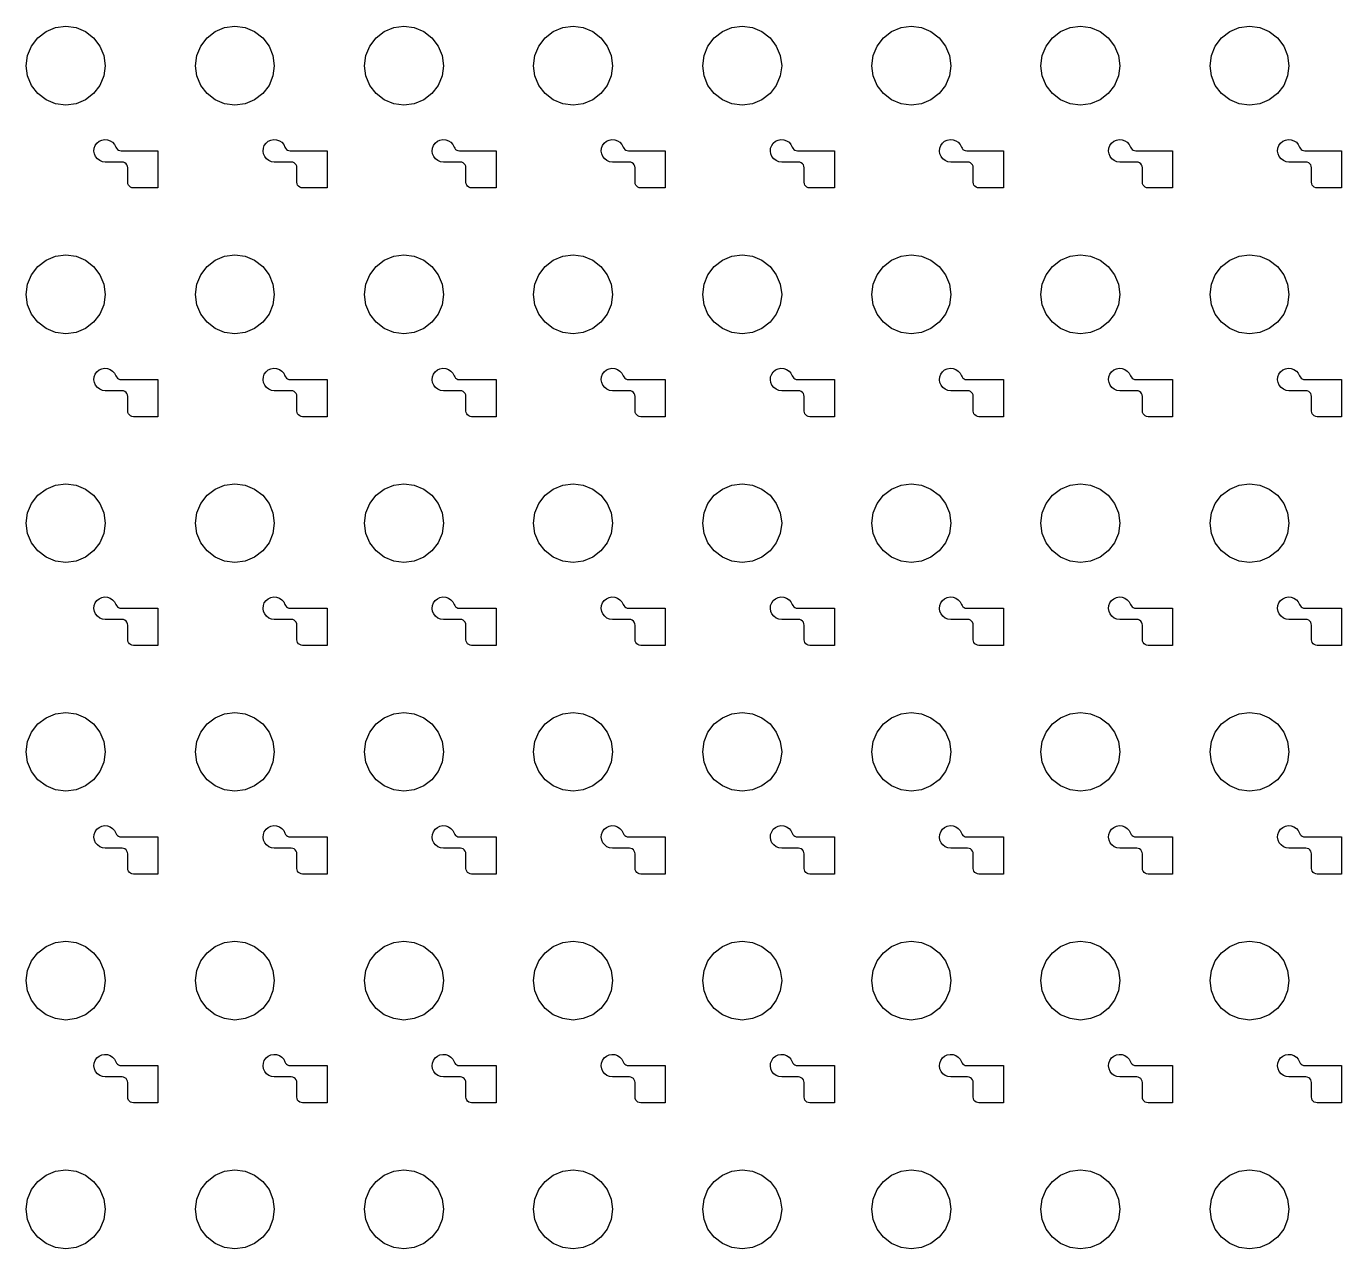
# Model space of a CAD drawing. Extents: x 11 to 212, y 11 to 212.
# Drawn here: x 65.79 to 79.52, y 97.89 to 110.65 of the extents above; entities that cross this region are included whole.
import ezdxf

# ---------------------------------------------------------------- set-up
doc = ezdxf.new("R2010")
doc.units = 0
doc.layers.add('C3', color=7, linetype='continuous')

msp = doc.modelspace()

# ---------------------------------------------------------------- linework, layer by layer
at = {"layer": 'C3'}
for points in [[(66.612, 110.241), (66.598, 110.135), (66.557, 110.035), (66.491, 109.95), (66.406, 109.885), (66.307, 109.843), (66.2, 109.829), (66.093, 109.843), (65.994, 109.885), (65.909, 109.95), (65.843, 110.035), (65.802, 110.135), (65.788, 110.241), (65.802, 110.348), (65.843, 110.447), (65.909, 110.532), (65.994, 110.598), (66.093, 110.639), (66.2, 110.653), (66.307, 110.639), (66.406, 110.598), (66.491, 110.532), (66.557, 110.447), (66.598, 110.348)], [(68.376, 110.241), (68.362, 110.135), (68.321, 110.035), (68.256, 109.95), (68.171, 109.885), (68.071, 109.843), (67.965, 109.829), (67.858, 109.843), (67.759, 109.885), (67.674, 109.95), (67.608, 110.035), (67.567, 110.135), (67.553, 110.241), (67.567, 110.348), (67.608, 110.447), (67.674, 110.532), (67.759, 110.598), (67.858, 110.639), (67.965, 110.653), (68.071, 110.639), (68.171, 110.598), (68.256, 110.532), (68.321, 110.447), (68.362, 110.348)], [(70.141, 110.241), (70.127, 110.135), (70.086, 110.035), (70.021, 109.95), (69.935, 109.885), (69.836, 109.843), (69.729, 109.829), (69.623, 109.843), (69.524, 109.885), (69.438, 109.95), (69.373, 110.035), (69.332, 110.135), (69.318, 110.241), (69.332, 110.348), (69.373, 110.447), (69.438, 110.532), (69.524, 110.598), (69.623, 110.639), (69.729, 110.653), (69.836, 110.639), (69.935, 110.598), (70.021, 110.532), (70.086, 110.447), (70.127, 110.348)], [(71.906, 110.241), (71.892, 110.135), (71.851, 110.035), (71.785, 109.95), (71.7, 109.885), (71.601, 109.843), (71.494, 109.829), (71.388, 109.843), (71.288, 109.885), (71.203, 109.95), (71.138, 110.035), (71.096, 110.135), (71.082, 110.241), (71.096, 110.348), (71.138, 110.447), (71.203, 110.532), (71.288, 110.598), (71.388, 110.639), (71.494, 110.653), (71.601, 110.639), (71.7, 110.598), (71.785, 110.532), (71.851, 110.447), (71.892, 110.348)], [(73.671, 110.241), (73.657, 110.135), (73.615, 110.035), (73.55, 109.95), (73.465, 109.885), (73.365, 109.843), (73.259, 109.829), (73.152, 109.843), (73.053, 109.885), (72.968, 109.95), (72.902, 110.035), (72.861, 110.135), (72.847, 110.241), (72.861, 110.348), (72.902, 110.447), (72.968, 110.532), (73.053, 110.598), (73.152, 110.639), (73.259, 110.653), (73.365, 110.639), (73.465, 110.598), (73.55, 110.532), (73.615, 110.447), (73.657, 110.348)], [(75.435, 110.241), (75.421, 110.135), (75.38, 110.035), (75.315, 109.95), (75.229, 109.885), (75.13, 109.843), (75.024, 109.829), (74.917, 109.843), (74.818, 109.885), (74.732, 109.95), (74.667, 110.035), (74.626, 110.135), (74.612, 110.241), (74.626, 110.348), (74.667, 110.447), (74.732, 110.532), (74.818, 110.598), (74.917, 110.639), (75.024, 110.653), (75.13, 110.639), (75.229, 110.598), (75.315, 110.532), (75.38, 110.447), (75.421, 110.348)], [(77.2, 110.241), (77.186, 110.135), (77.145, 110.035), (77.079, 109.95), (76.994, 109.885), (76.895, 109.843), (76.788, 109.829), (76.682, 109.843), (76.582, 109.885), (76.497, 109.95), (76.432, 110.035), (76.391, 110.135), (76.376, 110.241), (76.391, 110.348), (76.432, 110.447), (76.497, 110.532), (76.582, 110.598), (76.682, 110.639), (76.788, 110.653), (76.895, 110.639), (76.994, 110.598), (77.079, 110.532), (77.145, 110.447), (77.186, 110.348)], [(78.965, 110.241), (78.951, 110.135), (78.91, 110.035), (78.844, 109.95), (78.759, 109.885), (78.66, 109.843), (78.553, 109.829), (78.446, 109.843), (78.347, 109.885), (78.262, 109.95), (78.196, 110.035), (78.155, 110.135), (78.141, 110.241), (78.155, 110.348), (78.196, 110.447), (78.262, 110.532), (78.347, 110.598), (78.446, 110.639), (78.553, 110.653), (78.66, 110.639), (78.759, 110.598), (78.844, 110.532), (78.91, 110.447), (78.951, 110.348)], [(66.906, 108.965), (66.891, 108.967), (66.876, 108.973), (66.864, 108.982), (66.855, 108.994), (66.849, 109.008), (66.847, 109.024), (66.847, 109.176), (66.845, 109.192), (66.839, 109.206), (66.83, 109.218), (66.818, 109.227), (66.803, 109.233), (66.788, 109.235), (66.612, 109.235), (66.582, 109.239), (66.554, 109.251), (66.53, 109.269), (66.511, 109.292), (66.499, 109.32), (66.494, 109.35), (66.497, 109.38), (66.508, 109.408), (66.525, 109.433), (66.548, 109.452), (66.576, 109.465), (66.605, 109.47), (66.635, 109.468), (66.664, 109.458), (66.689, 109.442), (66.709, 109.419), (66.723, 109.392), (66.729, 109.379), (66.739, 109.368), (66.75, 109.36), (66.764, 109.355), (66.778, 109.353), (67.162, 109.353), (67.162, 108.965)], [(68.671, 108.965), (68.655, 108.967), (68.641, 108.973), (68.629, 108.982), (68.62, 108.994), (68.614, 109.008), (68.612, 109.024), (68.612, 109.176), (68.61, 109.192), (68.604, 109.206), (68.595, 109.218), (68.582, 109.227), (68.568, 109.233), (68.553, 109.235), (68.376, 109.235), (68.347, 109.239), (68.319, 109.251), (68.294, 109.269), (68.276, 109.292), (68.264, 109.32), (68.259, 109.35), (68.262, 109.38), (68.272, 109.408), (68.29, 109.433), (68.313, 109.452), (68.34, 109.465), (68.37, 109.47), (68.4, 109.468), (68.429, 109.458), (68.454, 109.442), (68.474, 109.419), (68.487, 109.392), (68.494, 109.379), (68.503, 109.368), (68.515, 109.36), (68.529, 109.355), (68.543, 109.353), (68.927, 109.353), (68.927, 108.965)], [(70.435, 108.965), (70.42, 108.967), (70.406, 108.973), (70.394, 108.982), (70.384, 108.994), (70.378, 109.008), (70.376, 109.024), (70.376, 109.176), (70.374, 109.192), (70.369, 109.206), (70.359, 109.218), (70.347, 109.227), (70.333, 109.233), (70.318, 109.235), (70.141, 109.235), (70.111, 109.239), (70.083, 109.251), (70.059, 109.269), (70.04, 109.292), (70.028, 109.32), (70.024, 109.35), (70.027, 109.38), (70.037, 109.408), (70.055, 109.433), (70.078, 109.452), (70.105, 109.465), (70.135, 109.47), (70.165, 109.468), (70.193, 109.458), (70.218, 109.442), (70.238, 109.419), (70.252, 109.392), (70.259, 109.379), (70.268, 109.368), (70.28, 109.36), (70.293, 109.355), (70.308, 109.353), (70.692, 109.353), (70.692, 108.965)], [(72.2, 108.965), (72.185, 108.967), (72.171, 108.973), (72.158, 108.982), (72.149, 108.994), (72.143, 109.008), (72.141, 109.024), (72.141, 109.176), (72.139, 109.192), (72.133, 109.206), (72.124, 109.218), (72.112, 109.227), (72.098, 109.233), (72.082, 109.235), (71.906, 109.235), (71.876, 109.239), (71.848, 109.251), (71.824, 109.269), (71.805, 109.292), (71.793, 109.32), (71.788, 109.35), (71.791, 109.38), (71.802, 109.408), (71.819, 109.433), (71.842, 109.452), (71.87, 109.465), (71.899, 109.47), (71.93, 109.468), (71.958, 109.458), (71.983, 109.442), (72.003, 109.419), (72.017, 109.392), (72.023, 109.379), (72.033, 109.368), (72.044, 109.36), (72.058, 109.355), (72.072, 109.353), (72.456, 109.353), (72.456, 108.965)], [(73.965, 108.965), (73.949, 108.967), (73.935, 108.973), (73.923, 108.982), (73.914, 108.994), (73.908, 109.008), (73.906, 109.024), (73.906, 109.176), (73.904, 109.192), (73.898, 109.206), (73.889, 109.218), (73.876, 109.227), (73.862, 109.233), (73.847, 109.235), (73.671, 109.235), (73.641, 109.239), (73.613, 109.251), (73.589, 109.269), (73.57, 109.292), (73.558, 109.32), (73.553, 109.35), (73.556, 109.38), (73.567, 109.408), (73.584, 109.433), (73.607, 109.452), (73.634, 109.465), (73.664, 109.47), (73.694, 109.468), (73.723, 109.458), (73.748, 109.442), (73.768, 109.419), (73.782, 109.392), (73.788, 109.379), (73.797, 109.368), (73.809, 109.36), (73.823, 109.355), (73.837, 109.353), (74.221, 109.353), (74.221, 108.965)], [(75.729, 108.965), (75.714, 108.967), (75.7, 108.973), (75.688, 108.982), (75.678, 108.994), (75.673, 109.008), (75.671, 109.024), (75.671, 109.176), (75.669, 109.192), (75.663, 109.206), (75.653, 109.218), (75.641, 109.227), (75.627, 109.233), (75.612, 109.235), (75.435, 109.235), (75.405, 109.239), (75.377, 109.251), (75.353, 109.269), (75.335, 109.292), (75.322, 109.32), (75.318, 109.35), (75.321, 109.38), (75.331, 109.408), (75.349, 109.433), (75.372, 109.452), (75.399, 109.465), (75.429, 109.47), (75.459, 109.468), (75.487, 109.458), (75.513, 109.442), (75.533, 109.419), (75.546, 109.392), (75.553, 109.379), (75.562, 109.368), (75.574, 109.36), (75.587, 109.355), (75.602, 109.353), (75.986, 109.353), (75.986, 108.965)], [(77.494, 108.965), (77.479, 108.967), (77.465, 108.973), (77.453, 108.982), (77.443, 108.994), (77.437, 109.008), (77.435, 109.024), (77.435, 109.176), (77.433, 109.192), (77.427, 109.206), (77.418, 109.218), (77.406, 109.227), (77.392, 109.233), (77.376, 109.235), (77.2, 109.235), (77.17, 109.239), (77.142, 109.251), (77.118, 109.269), (77.099, 109.292), (77.087, 109.32), (77.082, 109.35), (77.085, 109.38), (77.096, 109.408), (77.113, 109.433), (77.137, 109.452), (77.164, 109.465), (77.194, 109.47), (77.224, 109.468), (77.252, 109.458), (77.277, 109.442), (77.297, 109.419), (77.311, 109.392), (77.317, 109.379), (77.327, 109.368), (77.339, 109.36), (77.352, 109.355), (77.366, 109.353), (77.751, 109.353), (77.751, 108.965)], [(79.259, 108.965), (79.244, 108.967), (79.229, 108.973), (79.217, 108.982), (79.208, 108.994), (79.202, 109.008), (79.2, 109.024), (79.2, 109.176), (79.198, 109.192), (79.192, 109.206), (79.183, 109.218), (79.171, 109.227), (79.156, 109.233), (79.141, 109.235), (78.965, 109.235), (78.935, 109.239), (78.907, 109.251), (78.883, 109.269), (78.864, 109.292), (78.852, 109.32), (78.847, 109.35), (78.85, 109.38), (78.861, 109.408), (78.878, 109.433), (78.901, 109.452), (78.929, 109.465), (78.958, 109.47), (78.988, 109.468), (79.017, 109.458), (79.042, 109.442), (79.062, 109.419), (79.076, 109.392), (79.082, 109.379), (79.091, 109.368), (79.103, 109.36), (79.117, 109.355), (79.131, 109.353), (79.515, 109.353), (79.515, 108.965)], [(66.612, 107.853), (66.598, 107.746), (66.557, 107.647), (66.491, 107.562), (66.406, 107.496), (66.307, 107.455), (66.2, 107.441), (66.093, 107.455), (65.994, 107.496), (65.909, 107.562), (65.843, 107.647), (65.802, 107.746), (65.788, 107.853), (65.802, 107.96), (65.843, 108.059), (65.909, 108.144), (65.994, 108.21), (66.093, 108.251), (66.2, 108.265), (66.307, 108.251), (66.406, 108.21), (66.491, 108.144), (66.557, 108.059), (66.598, 107.96)], [(68.376, 107.853), (68.362, 107.746), (68.321, 107.647), (68.256, 107.562), (68.171, 107.496), (68.071, 107.455), (67.965, 107.441), (67.858, 107.455), (67.759, 107.496), (67.674, 107.562), (67.608, 107.647), (67.567, 107.746), (67.553, 107.853), (67.567, 107.96), (67.608, 108.059), (67.674, 108.144), (67.759, 108.21), (67.858, 108.251), (67.965, 108.265), (68.071, 108.251), (68.171, 108.21), (68.256, 108.144), (68.321, 108.059), (68.362, 107.96)], [(70.141, 107.853), (70.127, 107.746), (70.086, 107.647), (70.021, 107.562), (69.935, 107.496), (69.836, 107.455), (69.729, 107.441), (69.623, 107.455), (69.524, 107.496), (69.438, 107.562), (69.373, 107.647), (69.332, 107.746), (69.318, 107.853), (69.332, 107.96), (69.373, 108.059), (69.438, 108.144), (69.524, 108.21), (69.623, 108.251), (69.729, 108.265), (69.836, 108.251), (69.935, 108.21), (70.021, 108.144), (70.086, 108.059), (70.127, 107.96)], [(71.906, 107.853), (71.892, 107.746), (71.851, 107.647), (71.785, 107.562), (71.7, 107.496), (71.601, 107.455), (71.494, 107.441), (71.388, 107.455), (71.288, 107.496), (71.203, 107.562), (71.138, 107.647), (71.096, 107.746), (71.082, 107.853), (71.096, 107.96), (71.138, 108.059), (71.203, 108.144), (71.288, 108.21), (71.388, 108.251), (71.494, 108.265), (71.601, 108.251), (71.7, 108.21), (71.785, 108.144), (71.851, 108.059), (71.892, 107.96)], [(73.671, 107.853), (73.657, 107.746), (73.615, 107.647), (73.55, 107.562), (73.465, 107.496), (73.365, 107.455), (73.259, 107.441), (73.152, 107.455), (73.053, 107.496), (72.968, 107.562), (72.902, 107.647), (72.861, 107.746), (72.847, 107.853), (72.861, 107.96), (72.902, 108.059), (72.968, 108.144), (73.053, 108.21), (73.152, 108.251), (73.259, 108.265), (73.365, 108.251), (73.465, 108.21), (73.55, 108.144), (73.615, 108.059), (73.657, 107.96)], [(75.435, 107.853), (75.421, 107.746), (75.38, 107.647), (75.315, 107.562), (75.229, 107.496), (75.13, 107.455), (75.024, 107.441), (74.917, 107.455), (74.818, 107.496), (74.732, 107.562), (74.667, 107.647), (74.626, 107.746), (74.612, 107.853), (74.626, 107.96), (74.667, 108.059), (74.732, 108.144), (74.818, 108.21), (74.917, 108.251), (75.024, 108.265), (75.13, 108.251), (75.229, 108.21), (75.315, 108.144), (75.38, 108.059), (75.421, 107.96)], [(77.2, 107.853), (77.186, 107.746), (77.145, 107.647), (77.079, 107.562), (76.994, 107.496), (76.895, 107.455), (76.788, 107.441), (76.682, 107.455), (76.582, 107.496), (76.497, 107.562), (76.432, 107.647), (76.391, 107.746), (76.376, 107.853), (76.391, 107.96), (76.432, 108.059), (76.497, 108.144), (76.582, 108.21), (76.682, 108.251), (76.788, 108.265), (76.895, 108.251), (76.994, 108.21), (77.079, 108.144), (77.145, 108.059), (77.186, 107.96)], [(78.965, 107.853), (78.951, 107.746), (78.91, 107.647), (78.844, 107.562), (78.759, 107.496), (78.66, 107.455), (78.553, 107.441), (78.446, 107.455), (78.347, 107.496), (78.262, 107.562), (78.196, 107.647), (78.155, 107.746), (78.141, 107.853), (78.155, 107.96), (78.196, 108.059), (78.262, 108.144), (78.347, 108.21), (78.446, 108.251), (78.553, 108.265), (78.66, 108.251), (78.759, 108.21), (78.844, 108.144), (78.91, 108.059), (78.951, 107.96)], [(66.906, 106.576), (66.891, 106.578), (66.876, 106.584), (66.864, 106.594), (66.855, 106.606), (66.849, 106.62), (66.847, 106.635), (66.847, 106.788), (66.845, 106.803), (66.839, 106.818), (66.83, 106.83), (66.818, 106.839), (66.803, 106.845), (66.788, 106.847), (66.612, 106.847), (66.582, 106.851), (66.554, 106.862), (66.53, 106.88), (66.511, 106.904), (66.499, 106.932), (66.494, 106.961), (66.497, 106.991), (66.508, 107.02), (66.525, 107.044), (66.548, 107.064), (66.576, 107.077), (66.605, 107.082), (66.635, 107.08), (66.664, 107.07), (66.689, 107.053), (66.709, 107.031), (66.723, 107.004), (66.729, 106.991), (66.739, 106.98), (66.75, 106.972), (66.764, 106.966), (66.778, 106.965), (67.162, 106.965), (67.162, 106.576)], [(68.671, 106.576), (68.655, 106.578), (68.641, 106.584), (68.629, 106.594), (68.62, 106.606), (68.614, 106.62), (68.612, 106.635), (68.612, 106.788), (68.61, 106.803), (68.604, 106.818), (68.595, 106.83), (68.582, 106.839), (68.568, 106.845), (68.553, 106.847), (68.376, 106.847), (68.347, 106.851), (68.319, 106.862), (68.294, 106.88), (68.276, 106.904), (68.264, 106.932), (68.259, 106.961), (68.262, 106.991), (68.272, 107.02), (68.29, 107.044), (68.313, 107.064), (68.34, 107.077), (68.37, 107.082), (68.4, 107.08), (68.429, 107.07), (68.454, 107.053), (68.474, 107.031), (68.487, 107.004), (68.494, 106.991), (68.503, 106.98), (68.515, 106.972), (68.529, 106.966), (68.543, 106.965), (68.927, 106.965), (68.927, 106.576)], [(70.435, 106.576), (70.42, 106.578), (70.406, 106.584), (70.394, 106.594), (70.384, 106.606), (70.378, 106.62), (70.376, 106.635), (70.376, 106.788), (70.374, 106.803), (70.369, 106.818), (70.359, 106.83), (70.347, 106.839), (70.333, 106.845), (70.318, 106.847), (70.141, 106.847), (70.111, 106.851), (70.083, 106.862), (70.059, 106.88), (70.04, 106.904), (70.028, 106.932), (70.024, 106.961), (70.027, 106.991), (70.037, 107.02), (70.055, 107.044), (70.078, 107.064), (70.105, 107.077), (70.135, 107.082), (70.165, 107.08), (70.193, 107.07), (70.218, 107.053), (70.238, 107.031), (70.252, 107.004), (70.259, 106.991), (70.268, 106.98), (70.28, 106.972), (70.293, 106.966), (70.308, 106.965), (70.692, 106.965), (70.692, 106.576)], [(72.2, 106.576), (72.185, 106.578), (72.171, 106.584), (72.158, 106.594), (72.149, 106.606), (72.143, 106.62), (72.141, 106.635), (72.141, 106.788), (72.139, 106.803), (72.133, 106.818), (72.124, 106.83), (72.112, 106.839), (72.098, 106.845), (72.082, 106.847), (71.906, 106.847), (71.876, 106.851), (71.848, 106.862), (71.824, 106.88), (71.805, 106.904), (71.793, 106.932), (71.788, 106.961), (71.791, 106.991), (71.802, 107.02), (71.819, 107.044), (71.842, 107.064), (71.87, 107.077), (71.899, 107.082), (71.93, 107.08), (71.958, 107.07), (71.983, 107.053), (72.003, 107.031), (72.017, 107.004), (72.023, 106.991), (72.033, 106.98), (72.044, 106.972), (72.058, 106.966), (72.072, 106.965), (72.456, 106.965), (72.456, 106.576)], [(73.965, 106.576), (73.949, 106.578), (73.935, 106.584), (73.923, 106.594), (73.914, 106.606), (73.908, 106.62), (73.906, 106.635), (73.906, 106.788), (73.904, 106.803), (73.898, 106.818), (73.889, 106.83), (73.876, 106.839), (73.862, 106.845), (73.847, 106.847), (73.671, 106.847), (73.641, 106.851), (73.613, 106.862), (73.589, 106.88), (73.57, 106.904), (73.558, 106.932), (73.553, 106.961), (73.556, 106.991), (73.567, 107.02), (73.584, 107.044), (73.607, 107.064), (73.634, 107.077), (73.664, 107.082), (73.694, 107.08), (73.723, 107.07), (73.748, 107.053), (73.768, 107.031), (73.782, 107.004), (73.788, 106.991), (73.797, 106.98), (73.809, 106.972), (73.823, 106.966), (73.837, 106.965), (74.221, 106.965), (74.221, 106.576)], [(75.729, 106.576), (75.714, 106.578), (75.7, 106.584), (75.688, 106.594), (75.678, 106.606), (75.673, 106.62), (75.671, 106.635), (75.671, 106.788), (75.669, 106.803), (75.663, 106.818), (75.653, 106.83), (75.641, 106.839), (75.627, 106.845), (75.612, 106.847), (75.435, 106.847), (75.405, 106.851), (75.377, 106.862), (75.353, 106.88), (75.335, 106.904), (75.322, 106.932), (75.318, 106.961), (75.321, 106.991), (75.331, 107.02), (75.349, 107.044), (75.372, 107.064), (75.399, 107.077), (75.429, 107.082), (75.459, 107.08), (75.487, 107.07), (75.513, 107.053), (75.533, 107.031), (75.546, 107.004), (75.553, 106.991), (75.562, 106.98), (75.574, 106.972), (75.587, 106.966), (75.602, 106.965), (75.986, 106.965), (75.986, 106.576)], [(77.494, 106.576), (77.479, 106.578), (77.465, 106.584), (77.453, 106.594), (77.443, 106.606), (77.437, 106.62), (77.435, 106.635), (77.435, 106.788), (77.433, 106.803), (77.427, 106.818), (77.418, 106.83), (77.406, 106.839), (77.392, 106.845), (77.376, 106.847), (77.2, 106.847), (77.17, 106.851), (77.142, 106.862), (77.118, 106.88), (77.099, 106.904), (77.087, 106.932), (77.082, 106.961), (77.085, 106.991), (77.096, 107.02), (77.113, 107.044), (77.137, 107.064), (77.164, 107.077), (77.194, 107.082), (77.224, 107.08), (77.252, 107.07), (77.277, 107.053), (77.297, 107.031), (77.311, 107.004), (77.317, 106.991), (77.327, 106.98), (77.339, 106.972), (77.352, 106.966), (77.366, 106.965), (77.751, 106.965), (77.751, 106.576)], [(79.259, 106.576), (79.244, 106.578), (79.229, 106.584), (79.217, 106.594), (79.208, 106.606), (79.202, 106.62), (79.2, 106.635), (79.2, 106.788), (79.198, 106.803), (79.192, 106.818), (79.183, 106.83), (79.171, 106.839), (79.156, 106.845), (79.141, 106.847), (78.965, 106.847), (78.935, 106.851), (78.907, 106.862), (78.883, 106.88), (78.864, 106.904), (78.852, 106.932), (78.847, 106.961), (78.85, 106.991), (78.861, 107.02), (78.878, 107.044), (78.901, 107.064), (78.929, 107.077), (78.958, 107.082), (78.988, 107.08), (79.017, 107.07), (79.042, 107.053), (79.062, 107.031), (79.076, 107.004), (79.082, 106.991), (79.091, 106.98), (79.103, 106.972), (79.117, 106.966), (79.131, 106.965), (79.515, 106.965), (79.515, 106.576)], [(66.612, 105.465), (66.598, 105.358), (66.557, 105.259), (66.491, 105.174), (66.406, 105.108), (66.307, 105.067), (66.2, 105.053), (66.093, 105.067), (65.994, 105.108), (65.909, 105.174), (65.843, 105.259), (65.802, 105.358), (65.788, 105.465), (65.802, 105.571), (65.843, 105.671), (65.909, 105.756), (65.994, 105.821), (66.093, 105.862), (66.2, 105.876), (66.307, 105.862), (66.406, 105.821), (66.491, 105.756), (66.557, 105.671), (66.598, 105.571)], [(68.376, 105.465), (68.362, 105.358), (68.321, 105.259), (68.256, 105.174), (68.171, 105.108), (68.071, 105.067), (67.965, 105.053), (67.858, 105.067), (67.759, 105.108), (67.674, 105.174), (67.608, 105.259), (67.567, 105.358), (67.553, 105.465), (67.567, 105.571), (67.608, 105.671), (67.674, 105.756), (67.759, 105.821), (67.858, 105.862), (67.965, 105.876), (68.071, 105.862), (68.171, 105.821), (68.256, 105.756), (68.321, 105.671), (68.362, 105.571)], [(70.141, 105.465), (70.127, 105.358), (70.086, 105.259), (70.021, 105.174), (69.935, 105.108), (69.836, 105.067), (69.729, 105.053), (69.623, 105.067), (69.524, 105.108), (69.438, 105.174), (69.373, 105.259), (69.332, 105.358), (69.318, 105.465), (69.332, 105.571), (69.373, 105.671), (69.438, 105.756), (69.524, 105.821), (69.623, 105.862), (69.729, 105.876), (69.836, 105.862), (69.935, 105.821), (70.021, 105.756), (70.086, 105.671), (70.127, 105.571)], [(71.906, 105.465), (71.892, 105.358), (71.851, 105.259), (71.785, 105.174), (71.7, 105.108), (71.601, 105.067), (71.494, 105.053), (71.388, 105.067), (71.288, 105.108), (71.203, 105.174), (71.138, 105.259), (71.096, 105.358), (71.082, 105.465), (71.096, 105.571), (71.138, 105.671), (71.203, 105.756), (71.288, 105.821), (71.388, 105.862), (71.494, 105.876), (71.601, 105.862), (71.7, 105.821), (71.785, 105.756), (71.851, 105.671), (71.892, 105.571)], [(73.671, 105.465), (73.657, 105.358), (73.615, 105.259), (73.55, 105.174), (73.465, 105.108), (73.365, 105.067), (73.259, 105.053), (73.152, 105.067), (73.053, 105.108), (72.968, 105.174), (72.902, 105.259), (72.861, 105.358), (72.847, 105.465), (72.861, 105.571), (72.902, 105.671), (72.968, 105.756), (73.053, 105.821), (73.152, 105.862), (73.259, 105.876), (73.365, 105.862), (73.465, 105.821), (73.55, 105.756), (73.615, 105.671), (73.657, 105.571)], [(75.435, 105.465), (75.421, 105.358), (75.38, 105.259), (75.315, 105.174), (75.229, 105.108), (75.13, 105.067), (75.024, 105.053), (74.917, 105.067), (74.818, 105.108), (74.732, 105.174), (74.667, 105.259), (74.626, 105.358), (74.612, 105.465), (74.626, 105.571), (74.667, 105.671), (74.732, 105.756), (74.818, 105.821), (74.917, 105.862), (75.024, 105.876), (75.13, 105.862), (75.229, 105.821), (75.315, 105.756), (75.38, 105.671), (75.421, 105.571)], [(77.2, 105.465), (77.186, 105.358), (77.145, 105.259), (77.079, 105.174), (76.994, 105.108), (76.895, 105.067), (76.788, 105.053), (76.682, 105.067), (76.582, 105.108), (76.497, 105.174), (76.432, 105.259), (76.391, 105.358), (76.376, 105.465), (76.391, 105.571), (76.432, 105.671), (76.497, 105.756), (76.582, 105.821), (76.682, 105.862), (76.788, 105.876), (76.895, 105.862), (76.994, 105.821), (77.079, 105.756), (77.145, 105.671), (77.186, 105.571)], [(78.965, 105.465), (78.951, 105.358), (78.91, 105.259), (78.844, 105.174), (78.759, 105.108), (78.66, 105.067), (78.553, 105.053), (78.446, 105.067), (78.347, 105.108), (78.262, 105.174), (78.196, 105.259), (78.155, 105.358), (78.141, 105.465), (78.155, 105.571), (78.196, 105.671), (78.262, 105.756), (78.347, 105.821), (78.446, 105.862), (78.553, 105.876), (78.66, 105.862), (78.759, 105.821), (78.844, 105.756), (78.91, 105.671), (78.951, 105.571)], [(66.906, 104.188), (66.891, 104.19), (66.876, 104.196), (66.864, 104.205), (66.855, 104.218), (66.849, 104.232), (66.847, 104.247), (66.847, 104.4), (66.845, 104.415), (66.839, 104.429), (66.83, 104.442), (66.818, 104.451), (66.803, 104.457), (66.788, 104.459), (66.612, 104.459), (66.582, 104.463), (66.554, 104.474), (66.53, 104.492), (66.511, 104.516), (66.499, 104.543), (66.494, 104.573), (66.497, 104.603), (66.508, 104.632), (66.525, 104.656), (66.548, 104.676), (66.576, 104.688), (66.605, 104.694), (66.635, 104.692), (66.664, 104.682), (66.689, 104.665), (66.709, 104.643), (66.723, 104.616), (66.729, 104.603), (66.739, 104.592), (66.75, 104.583), (66.764, 104.578), (66.778, 104.576), (67.162, 104.576), (67.162, 104.188)], [(68.671, 104.188), (68.655, 104.19), (68.641, 104.196), (68.629, 104.205), (68.62, 104.218), (68.614, 104.232), (68.612, 104.247), (68.612, 104.4), (68.61, 104.415), (68.604, 104.429), (68.595, 104.442), (68.582, 104.451), (68.568, 104.457), (68.553, 104.459), (68.376, 104.459), (68.347, 104.463), (68.319, 104.474), (68.294, 104.492), (68.276, 104.516), (68.264, 104.543), (68.259, 104.573), (68.262, 104.603), (68.272, 104.632), (68.29, 104.656), (68.313, 104.676), (68.34, 104.688), (68.37, 104.694), (68.4, 104.692), (68.429, 104.682), (68.454, 104.665), (68.474, 104.643), (68.487, 104.616), (68.494, 104.603), (68.503, 104.592), (68.515, 104.583), (68.529, 104.578), (68.543, 104.576), (68.927, 104.576), (68.927, 104.188)], [(70.435, 104.188), (70.42, 104.19), (70.406, 104.196), (70.394, 104.205), (70.384, 104.218), (70.378, 104.232), (70.376, 104.247), (70.376, 104.4), (70.374, 104.415), (70.369, 104.429), (70.359, 104.442), (70.347, 104.451), (70.333, 104.457), (70.318, 104.459), (70.141, 104.459), (70.111, 104.463), (70.083, 104.474), (70.059, 104.492), (70.04, 104.516), (70.028, 104.543), (70.024, 104.573), (70.027, 104.603), (70.037, 104.632), (70.055, 104.656), (70.078, 104.676), (70.105, 104.688), (70.135, 104.694), (70.165, 104.692), (70.193, 104.682), (70.218, 104.665), (70.238, 104.643), (70.252, 104.616), (70.259, 104.603), (70.268, 104.592), (70.28, 104.583), (70.293, 104.578), (70.308, 104.576), (70.692, 104.576), (70.692, 104.188)], [(72.2, 104.188), (72.185, 104.19), (72.171, 104.196), (72.158, 104.205), (72.149, 104.218), (72.143, 104.232), (72.141, 104.247), (72.141, 104.4), (72.139, 104.415), (72.133, 104.429), (72.124, 104.442), (72.112, 104.451), (72.098, 104.457), (72.082, 104.459), (71.906, 104.459), (71.876, 104.463), (71.848, 104.474), (71.824, 104.492), (71.805, 104.516), (71.793, 104.543), (71.788, 104.573), (71.791, 104.603), (71.802, 104.632), (71.819, 104.656), (71.842, 104.676), (71.87, 104.688), (71.899, 104.694), (71.93, 104.692), (71.958, 104.682), (71.983, 104.665), (72.003, 104.643), (72.017, 104.616), (72.023, 104.603), (72.033, 104.592), (72.044, 104.583), (72.058, 104.578), (72.072, 104.576), (72.456, 104.576), (72.456, 104.188)], [(73.965, 104.188), (73.949, 104.19), (73.935, 104.196), (73.923, 104.205), (73.914, 104.218), (73.908, 104.232), (73.906, 104.247), (73.906, 104.4), (73.904, 104.415), (73.898, 104.429), (73.889, 104.442), (73.876, 104.451), (73.862, 104.457), (73.847, 104.459), (73.671, 104.459), (73.641, 104.463), (73.613, 104.474), (73.589, 104.492), (73.57, 104.516), (73.558, 104.543), (73.553, 104.573), (73.556, 104.603), (73.567, 104.632), (73.584, 104.656), (73.607, 104.676), (73.634, 104.688), (73.664, 104.694), (73.694, 104.692), (73.723, 104.682), (73.748, 104.665), (73.768, 104.643), (73.782, 104.616), (73.788, 104.603), (73.797, 104.592), (73.809, 104.583), (73.823, 104.578), (73.837, 104.576), (74.221, 104.576), (74.221, 104.188)], [(75.729, 104.188), (75.714, 104.19), (75.7, 104.196), (75.688, 104.205), (75.678, 104.218), (75.673, 104.232), (75.671, 104.247), (75.671, 104.4), (75.669, 104.415), (75.663, 104.429), (75.653, 104.442), (75.641, 104.451), (75.627, 104.457), (75.612, 104.459), (75.435, 104.459), (75.405, 104.463), (75.377, 104.474), (75.353, 104.492), (75.335, 104.516), (75.322, 104.543), (75.318, 104.573), (75.321, 104.603), (75.331, 104.632), (75.349, 104.656), (75.372, 104.676), (75.399, 104.688), (75.429, 104.694), (75.459, 104.692), (75.487, 104.682), (75.513, 104.665), (75.533, 104.643), (75.546, 104.616), (75.553, 104.603), (75.562, 104.592), (75.574, 104.583), (75.587, 104.578), (75.602, 104.576), (75.986, 104.576), (75.986, 104.188)], [(77.494, 104.188), (77.479, 104.19), (77.465, 104.196), (77.453, 104.205), (77.443, 104.218), (77.437, 104.232), (77.435, 104.247), (77.435, 104.4), (77.433, 104.415), (77.427, 104.429), (77.418, 104.442), (77.406, 104.451), (77.392, 104.457), (77.376, 104.459), (77.2, 104.459), (77.17, 104.463), (77.142, 104.474), (77.118, 104.492), (77.099, 104.516), (77.087, 104.543), (77.082, 104.573), (77.085, 104.603), (77.096, 104.632), (77.113, 104.656), (77.137, 104.676), (77.164, 104.688), (77.194, 104.694), (77.224, 104.692), (77.252, 104.682), (77.277, 104.665), (77.297, 104.643), (77.311, 104.616), (77.317, 104.603), (77.327, 104.592), (77.339, 104.583), (77.352, 104.578), (77.366, 104.576), (77.751, 104.576), (77.751, 104.188)], [(79.259, 104.188), (79.244, 104.19), (79.229, 104.196), (79.217, 104.205), (79.208, 104.218), (79.202, 104.232), (79.2, 104.247), (79.2, 104.4), (79.198, 104.415), (79.192, 104.429), (79.183, 104.442), (79.171, 104.451), (79.156, 104.457), (79.141, 104.459), (78.965, 104.459), (78.935, 104.463), (78.907, 104.474), (78.883, 104.492), (78.864, 104.516), (78.852, 104.543), (78.847, 104.573), (78.85, 104.603), (78.861, 104.632), (78.878, 104.656), (78.901, 104.676), (78.929, 104.688), (78.958, 104.694), (78.988, 104.692), (79.017, 104.682), (79.042, 104.665), (79.062, 104.643), (79.076, 104.616), (79.082, 104.603), (79.091, 104.592), (79.103, 104.583), (79.117, 104.578), (79.131, 104.576), (79.515, 104.576), (79.515, 104.188)], [(66.612, 103.076), (66.598, 102.97), (66.557, 102.871), (66.491, 102.785), (66.406, 102.72), (66.307, 102.679), (66.2, 102.665), (66.093, 102.679), (65.994, 102.72), (65.909, 102.785), (65.843, 102.871), (65.802, 102.97), (65.788, 103.076), (65.802, 103.183), (65.843, 103.282), (65.909, 103.368), (65.994, 103.433), (66.093, 103.474), (66.2, 103.488), (66.307, 103.474), (66.406, 103.433), (66.491, 103.368), (66.557, 103.282), (66.598, 103.183)], [(68.376, 103.076), (68.362, 102.97), (68.321, 102.871), (68.256, 102.785), (68.171, 102.72), (68.071, 102.679), (67.965, 102.665), (67.858, 102.679), (67.759, 102.72), (67.674, 102.785), (67.608, 102.871), (67.567, 102.97), (67.553, 103.076), (67.567, 103.183), (67.608, 103.282), (67.674, 103.368), (67.759, 103.433), (67.858, 103.474), (67.965, 103.488), (68.071, 103.474), (68.171, 103.433), (68.256, 103.368), (68.321, 103.282), (68.362, 103.183)], [(70.141, 103.076), (70.127, 102.97), (70.086, 102.871), (70.021, 102.785), (69.935, 102.72), (69.836, 102.679), (69.729, 102.665), (69.623, 102.679), (69.524, 102.72), (69.438, 102.785), (69.373, 102.871), (69.332, 102.97), (69.318, 103.076), (69.332, 103.183), (69.373, 103.282), (69.438, 103.368), (69.524, 103.433), (69.623, 103.474), (69.729, 103.488), (69.836, 103.474), (69.935, 103.433), (70.021, 103.368), (70.086, 103.282), (70.127, 103.183)], [(71.906, 103.076), (71.892, 102.97), (71.851, 102.871), (71.785, 102.785), (71.7, 102.72), (71.601, 102.679), (71.494, 102.665), (71.388, 102.679), (71.288, 102.72), (71.203, 102.785), (71.138, 102.871), (71.096, 102.97), (71.082, 103.076), (71.096, 103.183), (71.138, 103.282), (71.203, 103.368), (71.288, 103.433), (71.388, 103.474), (71.494, 103.488), (71.601, 103.474), (71.7, 103.433), (71.785, 103.368), (71.851, 103.282), (71.892, 103.183)], [(73.671, 103.076), (73.657, 102.97), (73.615, 102.871), (73.55, 102.785), (73.465, 102.72), (73.365, 102.679), (73.259, 102.665), (73.152, 102.679), (73.053, 102.72), (72.968, 102.785), (72.902, 102.871), (72.861, 102.97), (72.847, 103.076), (72.861, 103.183), (72.902, 103.282), (72.968, 103.368), (73.053, 103.433), (73.152, 103.474), (73.259, 103.488), (73.365, 103.474), (73.465, 103.433), (73.55, 103.368), (73.615, 103.282), (73.657, 103.183)], [(75.435, 103.076), (75.421, 102.97), (75.38, 102.871), (75.315, 102.785), (75.229, 102.72), (75.13, 102.679), (75.024, 102.665), (74.917, 102.679), (74.818, 102.72), (74.732, 102.785), (74.667, 102.871), (74.626, 102.97), (74.612, 103.076), (74.626, 103.183), (74.667, 103.282), (74.732, 103.368), (74.818, 103.433), (74.917, 103.474), (75.024, 103.488), (75.13, 103.474), (75.229, 103.433), (75.315, 103.368), (75.38, 103.282), (75.421, 103.183)], [(77.2, 103.076), (77.186, 102.97), (77.145, 102.871), (77.079, 102.785), (76.994, 102.72), (76.895, 102.679), (76.788, 102.665), (76.682, 102.679), (76.582, 102.72), (76.497, 102.785), (76.432, 102.871), (76.391, 102.97), (76.376, 103.076), (76.391, 103.183), (76.432, 103.282), (76.497, 103.368), (76.582, 103.433), (76.682, 103.474), (76.788, 103.488), (76.895, 103.474), (76.994, 103.433), (77.079, 103.368), (77.145, 103.282), (77.186, 103.183)], [(78.965, 103.076), (78.951, 102.97), (78.91, 102.871), (78.844, 102.785), (78.759, 102.72), (78.66, 102.679), (78.553, 102.665), (78.446, 102.679), (78.347, 102.72), (78.262, 102.785), (78.196, 102.871), (78.155, 102.97), (78.141, 103.076), (78.155, 103.183), (78.196, 103.282), (78.262, 103.368), (78.347, 103.433), (78.446, 103.474), (78.553, 103.488), (78.66, 103.474), (78.759, 103.433), (78.844, 103.368), (78.91, 103.282), (78.951, 103.183)], [(66.906, 101.8), (66.891, 101.802), (66.876, 101.808), (66.864, 101.817), (66.855, 101.829), (66.849, 101.844), (66.847, 101.859), (66.847, 102.012), (66.845, 102.027), (66.839, 102.041), (66.83, 102.053), (66.818, 102.063), (66.803, 102.069), (66.788, 102.071), (66.612, 102.071), (66.582, 102.074), (66.554, 102.086), (66.53, 102.104), (66.511, 102.128), (66.499, 102.155), (66.494, 102.185), (66.497, 102.215), (66.508, 102.243), (66.525, 102.268), (66.548, 102.287), (66.576, 102.3), (66.605, 102.306), (66.635, 102.303), (66.664, 102.294), (66.689, 102.277), (66.709, 102.254), (66.723, 102.227), (66.729, 102.215), (66.739, 102.204), (66.75, 102.195), (66.764, 102.19), (66.778, 102.188), (67.162, 102.188), (67.162, 101.8)], [(68.671, 101.8), (68.655, 101.802), (68.641, 101.808), (68.629, 101.817), (68.62, 101.829), (68.614, 101.844), (68.612, 101.859), (68.612, 102.012), (68.61, 102.027), (68.604, 102.041), (68.595, 102.053), (68.582, 102.063), (68.568, 102.069), (68.553, 102.071), (68.376, 102.071), (68.347, 102.074), (68.319, 102.086), (68.294, 102.104), (68.276, 102.128), (68.264, 102.155), (68.259, 102.185), (68.262, 102.215), (68.272, 102.243), (68.29, 102.268), (68.313, 102.287), (68.34, 102.3), (68.37, 102.306), (68.4, 102.303), (68.429, 102.294), (68.454, 102.277), (68.474, 102.254), (68.487, 102.227), (68.494, 102.215), (68.503, 102.204), (68.515, 102.195), (68.529, 102.19), (68.543, 102.188), (68.927, 102.188), (68.927, 101.8)], [(70.435, 101.8), (70.42, 101.802), (70.406, 101.808), (70.394, 101.817), (70.384, 101.829), (70.378, 101.844), (70.376, 101.859), (70.376, 102.012), (70.374, 102.027), (70.369, 102.041), (70.359, 102.053), (70.347, 102.063), (70.333, 102.069), (70.318, 102.071), (70.141, 102.071), (70.111, 102.074), (70.083, 102.086), (70.059, 102.104), (70.04, 102.128), (70.028, 102.155), (70.024, 102.185), (70.027, 102.215), (70.037, 102.243), (70.055, 102.268), (70.078, 102.287), (70.105, 102.3), (70.135, 102.306), (70.165, 102.303), (70.193, 102.294), (70.218, 102.277), (70.238, 102.254), (70.252, 102.227), (70.259, 102.215), (70.268, 102.204), (70.28, 102.195), (70.293, 102.19), (70.308, 102.188), (70.692, 102.188), (70.692, 101.8)], [(72.2, 101.8), (72.185, 101.802), (72.171, 101.808), (72.158, 101.817), (72.149, 101.829), (72.143, 101.844), (72.141, 101.859), (72.141, 102.012), (72.139, 102.027), (72.133, 102.041), (72.124, 102.053), (72.112, 102.063), (72.098, 102.069), (72.082, 102.071), (71.906, 102.071), (71.876, 102.074), (71.848, 102.086), (71.824, 102.104), (71.805, 102.128), (71.793, 102.155), (71.788, 102.185), (71.791, 102.215), (71.802, 102.243), (71.819, 102.268), (71.842, 102.287), (71.87, 102.3), (71.899, 102.306), (71.93, 102.303), (71.958, 102.294), (71.983, 102.277), (72.003, 102.254), (72.017, 102.227), (72.023, 102.215), (72.033, 102.204), (72.044, 102.195), (72.058, 102.19), (72.072, 102.188), (72.456, 102.188), (72.456, 101.8)], [(73.965, 101.8), (73.949, 101.802), (73.935, 101.808), (73.923, 101.817), (73.914, 101.829), (73.908, 101.844), (73.906, 101.859), (73.906, 102.012), (73.904, 102.027), (73.898, 102.041), (73.889, 102.053), (73.876, 102.063), (73.862, 102.069), (73.847, 102.071), (73.671, 102.071), (73.641, 102.074), (73.613, 102.086), (73.589, 102.104), (73.57, 102.128), (73.558, 102.155), (73.553, 102.185), (73.556, 102.215), (73.567, 102.243), (73.584, 102.268), (73.607, 102.287), (73.634, 102.3), (73.664, 102.306), (73.694, 102.303), (73.723, 102.294), (73.748, 102.277), (73.768, 102.254), (73.782, 102.227), (73.788, 102.215), (73.797, 102.204), (73.809, 102.195), (73.823, 102.19), (73.837, 102.188), (74.221, 102.188), (74.221, 101.8)], [(75.729, 101.8), (75.714, 101.802), (75.7, 101.808), (75.688, 101.817), (75.678, 101.829), (75.673, 101.844), (75.671, 101.859), (75.671, 102.012), (75.669, 102.027), (75.663, 102.041), (75.653, 102.053), (75.641, 102.063), (75.627, 102.069), (75.612, 102.071), (75.435, 102.071), (75.405, 102.074), (75.377, 102.086), (75.353, 102.104), (75.335, 102.128), (75.322, 102.155), (75.318, 102.185), (75.321, 102.215), (75.331, 102.243), (75.349, 102.268), (75.372, 102.287), (75.399, 102.3), (75.429, 102.306), (75.459, 102.303), (75.487, 102.294), (75.513, 102.277), (75.533, 102.254), (75.546, 102.227), (75.553, 102.215), (75.562, 102.204), (75.574, 102.195), (75.587, 102.19), (75.602, 102.188), (75.986, 102.188), (75.986, 101.8)], [(77.494, 101.8), (77.479, 101.802), (77.465, 101.808), (77.453, 101.817), (77.443, 101.829), (77.437, 101.844), (77.435, 101.859), (77.435, 102.012), (77.433, 102.027), (77.427, 102.041), (77.418, 102.053), (77.406, 102.063), (77.392, 102.069), (77.376, 102.071), (77.2, 102.071), (77.17, 102.074), (77.142, 102.086), (77.118, 102.104), (77.099, 102.128), (77.087, 102.155), (77.082, 102.185), (77.085, 102.215), (77.096, 102.243), (77.113, 102.268), (77.137, 102.287), (77.164, 102.3), (77.194, 102.306), (77.224, 102.303), (77.252, 102.294), (77.277, 102.277), (77.297, 102.254), (77.311, 102.227), (77.317, 102.215), (77.327, 102.204), (77.339, 102.195), (77.352, 102.19), (77.366, 102.188), (77.751, 102.188), (77.751, 101.8)], [(79.259, 101.8), (79.244, 101.802), (79.229, 101.808), (79.217, 101.817), (79.208, 101.829), (79.202, 101.844), (79.2, 101.859), (79.2, 102.012), (79.198, 102.027), (79.192, 102.041), (79.183, 102.053), (79.171, 102.063), (79.156, 102.069), (79.141, 102.071), (78.965, 102.071), (78.935, 102.074), (78.907, 102.086), (78.883, 102.104), (78.864, 102.128), (78.852, 102.155), (78.847, 102.185), (78.85, 102.215), (78.861, 102.243), (78.878, 102.268), (78.901, 102.287), (78.929, 102.3), (78.958, 102.306), (78.988, 102.303), (79.017, 102.294), (79.042, 102.277), (79.062, 102.254), (79.076, 102.227), (79.082, 102.215), (79.091, 102.204), (79.103, 102.195), (79.117, 102.19), (79.131, 102.188), (79.515, 102.188), (79.515, 101.8)], [(66.612, 100.688), (66.598, 100.582), (66.557, 100.482), (66.491, 100.397), (66.406, 100.332), (66.307, 100.291), (66.2, 100.276), (66.093, 100.291), (65.994, 100.332), (65.909, 100.397), (65.843, 100.482), (65.802, 100.582), (65.788, 100.688), (65.802, 100.795), (65.843, 100.894), (65.909, 100.979), (65.994, 101.045), (66.093, 101.086), (66.2, 101.1), (66.307, 101.086), (66.406, 101.045), (66.491, 100.979), (66.557, 100.894), (66.598, 100.795)], [(68.376, 100.688), (68.362, 100.582), (68.321, 100.482), (68.256, 100.397), (68.171, 100.332), (68.071, 100.291), (67.965, 100.276), (67.858, 100.291), (67.759, 100.332), (67.674, 100.397), (67.608, 100.482), (67.567, 100.582), (67.553, 100.688), (67.567, 100.795), (67.608, 100.894), (67.674, 100.979), (67.759, 101.045), (67.858, 101.086), (67.965, 101.1), (68.071, 101.086), (68.171, 101.045), (68.256, 100.979), (68.321, 100.894), (68.362, 100.795)], [(70.141, 100.688), (70.127, 100.582), (70.086, 100.482), (70.021, 100.397), (69.935, 100.332), (69.836, 100.291), (69.729, 100.276), (69.623, 100.291), (69.524, 100.332), (69.438, 100.397), (69.373, 100.482), (69.332, 100.582), (69.318, 100.688), (69.332, 100.795), (69.373, 100.894), (69.438, 100.979), (69.524, 101.045), (69.623, 101.086), (69.729, 101.1), (69.836, 101.086), (69.935, 101.045), (70.021, 100.979), (70.086, 100.894), (70.127, 100.795)], [(71.906, 100.688), (71.892, 100.582), (71.851, 100.482), (71.785, 100.397), (71.7, 100.332), (71.601, 100.291), (71.494, 100.276), (71.388, 100.291), (71.288, 100.332), (71.203, 100.397), (71.138, 100.482), (71.096, 100.582), (71.082, 100.688), (71.096, 100.795), (71.138, 100.894), (71.203, 100.979), (71.288, 101.045), (71.388, 101.086), (71.494, 101.1), (71.601, 101.086), (71.7, 101.045), (71.785, 100.979), (71.851, 100.894), (71.892, 100.795)], [(73.671, 100.688), (73.657, 100.582), (73.615, 100.482), (73.55, 100.397), (73.465, 100.332), (73.365, 100.291), (73.259, 100.276), (73.152, 100.291), (73.053, 100.332), (72.968, 100.397), (72.902, 100.482), (72.861, 100.582), (72.847, 100.688), (72.861, 100.795), (72.902, 100.894), (72.968, 100.979), (73.053, 101.045), (73.152, 101.086), (73.259, 101.1), (73.365, 101.086), (73.465, 101.045), (73.55, 100.979), (73.615, 100.894), (73.657, 100.795)], [(75.435, 100.688), (75.421, 100.582), (75.38, 100.482), (75.315, 100.397), (75.229, 100.332), (75.13, 100.291), (75.024, 100.276), (74.917, 100.291), (74.818, 100.332), (74.732, 100.397), (74.667, 100.482), (74.626, 100.582), (74.612, 100.688), (74.626, 100.795), (74.667, 100.894), (74.732, 100.979), (74.818, 101.045), (74.917, 101.086), (75.024, 101.1), (75.13, 101.086), (75.229, 101.045), (75.315, 100.979), (75.38, 100.894), (75.421, 100.795)], [(77.2, 100.688), (77.186, 100.582), (77.145, 100.482), (77.079, 100.397), (76.994, 100.332), (76.895, 100.291), (76.788, 100.276), (76.682, 100.291), (76.582, 100.332), (76.497, 100.397), (76.432, 100.482), (76.391, 100.582), (76.376, 100.688), (76.391, 100.795), (76.432, 100.894), (76.497, 100.979), (76.582, 101.045), (76.682, 101.086), (76.788, 101.1), (76.895, 101.086), (76.994, 101.045), (77.079, 100.979), (77.145, 100.894), (77.186, 100.795)], [(78.965, 100.688), (78.951, 100.582), (78.91, 100.482), (78.844, 100.397), (78.759, 100.332), (78.66, 100.291), (78.553, 100.276), (78.446, 100.291), (78.347, 100.332), (78.262, 100.397), (78.196, 100.482), (78.155, 100.582), (78.141, 100.688), (78.155, 100.795), (78.196, 100.894), (78.262, 100.979), (78.347, 101.045), (78.446, 101.086), (78.553, 101.1), (78.66, 101.086), (78.759, 101.045), (78.844, 100.979), (78.91, 100.894), (78.951, 100.795)], [(66.906, 99.412), (66.891, 99.414), (66.876, 99.42), (66.864, 99.429), (66.855, 99.441), (66.849, 99.455), (66.847, 99.471), (66.847, 99.624), (66.845, 99.639), (66.839, 99.653), (66.83, 99.665), (66.818, 99.674), (66.803, 99.68), (66.788, 99.682), (66.612, 99.682), (66.582, 99.686), (66.554, 99.698), (66.53, 99.716), (66.511, 99.739), (66.499, 99.767), (66.494, 99.797), (66.497, 99.827), (66.508, 99.855), (66.525, 99.88), (66.548, 99.899), (66.576, 99.912), (66.605, 99.917), (66.635, 99.915), (66.664, 99.905), (66.689, 99.889), (66.709, 99.866), (66.723, 99.839), (66.729, 99.826), (66.739, 99.815), (66.75, 99.807), (66.764, 99.802), (66.778, 99.8), (67.162, 99.8), (67.162, 99.412)], [(68.671, 99.412), (68.655, 99.414), (68.641, 99.42), (68.629, 99.429), (68.62, 99.441), (68.614, 99.455), (68.612, 99.471), (68.612, 99.624), (68.61, 99.639), (68.604, 99.653), (68.595, 99.665), (68.582, 99.674), (68.568, 99.68), (68.553, 99.682), (68.376, 99.682), (68.347, 99.686), (68.319, 99.698), (68.294, 99.716), (68.276, 99.739), (68.264, 99.767), (68.259, 99.797), (68.262, 99.827), (68.272, 99.855), (68.29, 99.88), (68.313, 99.899), (68.34, 99.912), (68.37, 99.917), (68.4, 99.915), (68.429, 99.905), (68.454, 99.889), (68.474, 99.866), (68.487, 99.839), (68.494, 99.826), (68.503, 99.815), (68.515, 99.807), (68.529, 99.802), (68.543, 99.8), (68.927, 99.8), (68.927, 99.412)], [(70.435, 99.412), (70.42, 99.414), (70.406, 99.42), (70.394, 99.429), (70.384, 99.441), (70.378, 99.455), (70.376, 99.471), (70.376, 99.624), (70.374, 99.639), (70.369, 99.653), (70.359, 99.665), (70.347, 99.674), (70.333, 99.68), (70.318, 99.682), (70.141, 99.682), (70.111, 99.686), (70.083, 99.698), (70.059, 99.716), (70.04, 99.739), (70.028, 99.767), (70.024, 99.797), (70.027, 99.827), (70.037, 99.855), (70.055, 99.88), (70.078, 99.899), (70.105, 99.912), (70.135, 99.917), (70.165, 99.915), (70.193, 99.905), (70.218, 99.889), (70.238, 99.866), (70.252, 99.839), (70.259, 99.826), (70.268, 99.815), (70.28, 99.807), (70.293, 99.802), (70.308, 99.8), (70.692, 99.8), (70.692, 99.412)], [(72.2, 99.412), (72.185, 99.414), (72.171, 99.42), (72.158, 99.429), (72.149, 99.441), (72.143, 99.455), (72.141, 99.471), (72.141, 99.624), (72.139, 99.639), (72.133, 99.653), (72.124, 99.665), (72.112, 99.674), (72.098, 99.68), (72.082, 99.682), (71.906, 99.682), (71.876, 99.686), (71.848, 99.698), (71.824, 99.716), (71.805, 99.739), (71.793, 99.767), (71.788, 99.797), (71.791, 99.827), (71.802, 99.855), (71.819, 99.88), (71.842, 99.899), (71.87, 99.912), (71.899, 99.917), (71.93, 99.915), (71.958, 99.905), (71.983, 99.889), (72.003, 99.866), (72.017, 99.839), (72.023, 99.826), (72.033, 99.815), (72.044, 99.807), (72.058, 99.802), (72.072, 99.8), (72.456, 99.8), (72.456, 99.412)], [(73.965, 99.412), (73.949, 99.414), (73.935, 99.42), (73.923, 99.429), (73.914, 99.441), (73.908, 99.455), (73.906, 99.471), (73.906, 99.624), (73.904, 99.639), (73.898, 99.653), (73.889, 99.665), (73.876, 99.674), (73.862, 99.68), (73.847, 99.682), (73.671, 99.682), (73.641, 99.686), (73.613, 99.698), (73.589, 99.716), (73.57, 99.739), (73.558, 99.767), (73.553, 99.797), (73.556, 99.827), (73.567, 99.855), (73.584, 99.88), (73.607, 99.899), (73.634, 99.912), (73.664, 99.917), (73.694, 99.915), (73.723, 99.905), (73.748, 99.889), (73.768, 99.866), (73.782, 99.839), (73.788, 99.826), (73.797, 99.815), (73.809, 99.807), (73.823, 99.802), (73.837, 99.8), (74.221, 99.8), (74.221, 99.412)], [(75.729, 99.412), (75.714, 99.414), (75.7, 99.42), (75.688, 99.429), (75.678, 99.441), (75.673, 99.455), (75.671, 99.471), (75.671, 99.624), (75.669, 99.639), (75.663, 99.653), (75.653, 99.665), (75.641, 99.674), (75.627, 99.68), (75.612, 99.682), (75.435, 99.682), (75.405, 99.686), (75.377, 99.698), (75.353, 99.716), (75.335, 99.739), (75.322, 99.767), (75.318, 99.797), (75.321, 99.827), (75.331, 99.855), (75.349, 99.88), (75.372, 99.899), (75.399, 99.912), (75.429, 99.917), (75.459, 99.915), (75.487, 99.905), (75.513, 99.889), (75.533, 99.866), (75.546, 99.839), (75.553, 99.826), (75.562, 99.815), (75.574, 99.807), (75.587, 99.802), (75.602, 99.8), (75.986, 99.8), (75.986, 99.412)], [(77.494, 99.412), (77.479, 99.414), (77.465, 99.42), (77.453, 99.429), (77.443, 99.441), (77.437, 99.455), (77.435, 99.471), (77.435, 99.624), (77.433, 99.639), (77.427, 99.653), (77.418, 99.665), (77.406, 99.674), (77.392, 99.68), (77.376, 99.682), (77.2, 99.682), (77.17, 99.686), (77.142, 99.698), (77.118, 99.716), (77.099, 99.739), (77.087, 99.767), (77.082, 99.797), (77.085, 99.827), (77.096, 99.855), (77.113, 99.88), (77.137, 99.899), (77.164, 99.912), (77.194, 99.917), (77.224, 99.915), (77.252, 99.905), (77.277, 99.889), (77.297, 99.866), (77.311, 99.839), (77.317, 99.826), (77.327, 99.815), (77.339, 99.807), (77.352, 99.802), (77.366, 99.8), (77.751, 99.8), (77.751, 99.412)], [(79.259, 99.412), (79.244, 99.414), (79.229, 99.42), (79.217, 99.429), (79.208, 99.441), (79.202, 99.455), (79.2, 99.471), (79.2, 99.624), (79.198, 99.639), (79.192, 99.653), (79.183, 99.665), (79.171, 99.674), (79.156, 99.68), (79.141, 99.682), (78.965, 99.682), (78.935, 99.686), (78.907, 99.698), (78.883, 99.716), (78.864, 99.739), (78.852, 99.767), (78.847, 99.797), (78.85, 99.827), (78.861, 99.855), (78.878, 99.88), (78.901, 99.899), (78.929, 99.912), (78.958, 99.917), (78.988, 99.915), (79.017, 99.905), (79.042, 99.889), (79.062, 99.866), (79.076, 99.839), (79.082, 99.826), (79.091, 99.815), (79.103, 99.807), (79.117, 99.802), (79.131, 99.8), (79.515, 99.8), (79.515, 99.412)], [(66.612, 98.3), (66.598, 98.193), (66.557, 98.094), (66.491, 98.009), (66.406, 97.943), (66.307, 97.902), (66.2, 97.888), (66.093, 97.902), (65.994, 97.943), (65.909, 98.009), (65.843, 98.094), (65.802, 98.193), (65.788, 98.3), (65.802, 98.407), (65.843, 98.506), (65.909, 98.591), (65.994, 98.657), (66.093, 98.698), (66.2, 98.712), (66.307, 98.698), (66.406, 98.657), (66.491, 98.591), (66.557, 98.506), (66.598, 98.407)], [(68.376, 98.3), (68.362, 98.193), (68.321, 98.094), (68.256, 98.009), (68.171, 97.943), (68.071, 97.902), (67.965, 97.888), (67.858, 97.902), (67.759, 97.943), (67.674, 98.009), (67.608, 98.094), (67.567, 98.193), (67.553, 98.3), (67.567, 98.407), (67.608, 98.506), (67.674, 98.591), (67.759, 98.657), (67.858, 98.698), (67.965, 98.712), (68.071, 98.698), (68.171, 98.657), (68.256, 98.591), (68.321, 98.506), (68.362, 98.407)], [(70.141, 98.3), (70.127, 98.193), (70.086, 98.094), (70.021, 98.009), (69.935, 97.943), (69.836, 97.902), (69.729, 97.888), (69.623, 97.902), (69.524, 97.943), (69.438, 98.009), (69.373, 98.094), (69.332, 98.193), (69.318, 98.3), (69.332, 98.407), (69.373, 98.506), (69.438, 98.591), (69.524, 98.657), (69.623, 98.698), (69.729, 98.712), (69.836, 98.698), (69.935, 98.657), (70.021, 98.591), (70.086, 98.506), (70.127, 98.407)], [(71.906, 98.3), (71.892, 98.193), (71.851, 98.094), (71.785, 98.009), (71.7, 97.943), (71.601, 97.902), (71.494, 97.888), (71.388, 97.902), (71.288, 97.943), (71.203, 98.009), (71.138, 98.094), (71.096, 98.193), (71.082, 98.3), (71.096, 98.407), (71.138, 98.506), (71.203, 98.591), (71.288, 98.657), (71.388, 98.698), (71.494, 98.712), (71.601, 98.698), (71.7, 98.657), (71.785, 98.591), (71.851, 98.506), (71.892, 98.407)], [(73.671, 98.3), (73.657, 98.193), (73.615, 98.094), (73.55, 98.009), (73.465, 97.943), (73.365, 97.902), (73.259, 97.888), (73.152, 97.902), (73.053, 97.943), (72.968, 98.009), (72.902, 98.094), (72.861, 98.193), (72.847, 98.3), (72.861, 98.407), (72.902, 98.506), (72.968, 98.591), (73.053, 98.657), (73.152, 98.698), (73.259, 98.712), (73.365, 98.698), (73.465, 98.657), (73.55, 98.591), (73.615, 98.506), (73.657, 98.407)], [(75.435, 98.3), (75.421, 98.193), (75.38, 98.094), (75.315, 98.009), (75.229, 97.943), (75.13, 97.902), (75.024, 97.888), (74.917, 97.902), (74.818, 97.943), (74.732, 98.009), (74.667, 98.094), (74.626, 98.193), (74.612, 98.3), (74.626, 98.407), (74.667, 98.506), (74.732, 98.591), (74.818, 98.657), (74.917, 98.698), (75.024, 98.712), (75.13, 98.698), (75.229, 98.657), (75.315, 98.591), (75.38, 98.506), (75.421, 98.407)], [(77.2, 98.3), (77.186, 98.193), (77.145, 98.094), (77.079, 98.009), (76.994, 97.943), (76.895, 97.902), (76.788, 97.888), (76.682, 97.902), (76.582, 97.943), (76.497, 98.009), (76.432, 98.094), (76.391, 98.193), (76.376, 98.3), (76.391, 98.407), (76.432, 98.506), (76.497, 98.591), (76.582, 98.657), (76.682, 98.698), (76.788, 98.712), (76.895, 98.698), (76.994, 98.657), (77.079, 98.591), (77.145, 98.506), (77.186, 98.407)], [(78.965, 98.3), (78.951, 98.193), (78.91, 98.094), (78.844, 98.009), (78.759, 97.943), (78.66, 97.902), (78.553, 97.888), (78.446, 97.902), (78.347, 97.943), (78.262, 98.009), (78.196, 98.094), (78.155, 98.193), (78.141, 98.3), (78.155, 98.407), (78.196, 98.506), (78.262, 98.591), (78.347, 98.657), (78.446, 98.698), (78.553, 98.712), (78.66, 98.698), (78.759, 98.657), (78.844, 98.591), (78.91, 98.506), (78.951, 98.407)]]:
    msp.add_lwpolyline(points, close=True, dxfattribs=at)

doc.saveas('drawing.dxf')
